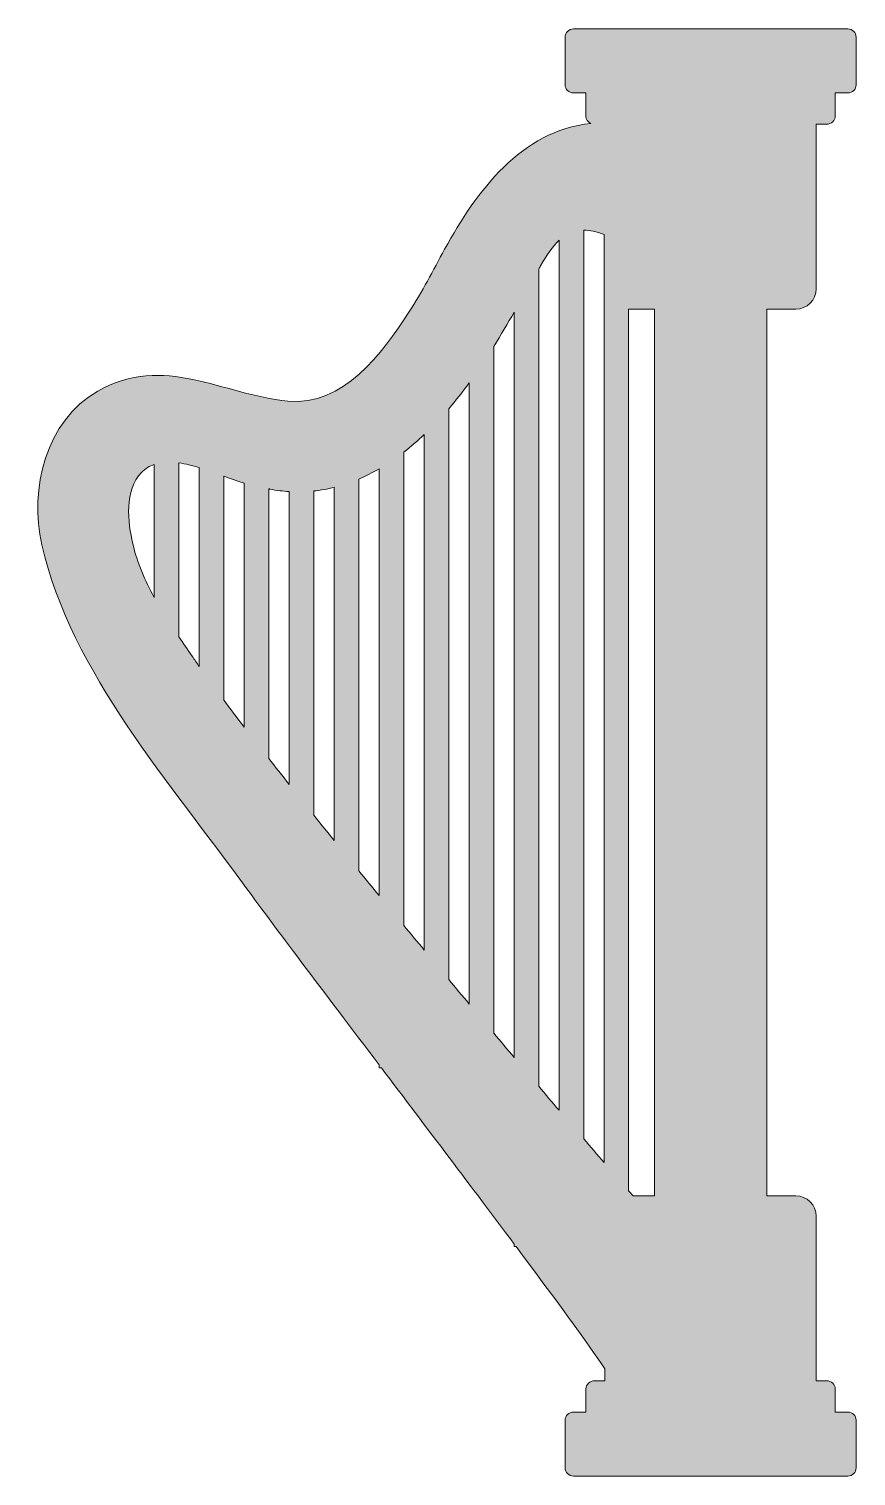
# Model space of a CAD drawing. Header units: inches. Extents: x -1 to 57, y 0 to 102.
import ezdxf

# ---------------------------------------------------------------- set-up
doc = ezdxf.new("R2010")
doc.units = ezdxf.units.IN
doc.header["$MEASUREMENT"] = 0
doc.layers.add('Layer 1', color=7, linetype='Continuous')

msp = doc.modelspace()

# ---------------------------------------------------------------- hatches: boundary and pattern name
at = {"layer": 'Layer 1', "true_color": 0xffffff}
h = msp.add_hatch(color=7, dxfattribs=at)
h.dxf.hatch_style = 2
edge = h.paths.add_edge_path()
edge.add_spline(control_points=[(23.98, 28.86), (23.98, 28.86), (23.98, 28.66), (23.98, 28.66), (23.98, 28.66), (24.13, 28.66), (24.13, 28.66), (27.25, 24.53), (30.59, 20.12), (33.46, 16.29), (33.46, 16.29), (33.46, 16.11), (33.46, 16.11), (33.46, 16.11), (33.59, 16.11), (33.59, 16.11), (36.32, 12.46), (38.6, 9.34), (39.83, 7.52), (39.83, 7.52), (39.83, 6.7), (39.83, 6.7), (39.83, 6.69), (39.83, 6.69), (39.83, 6.69), (39.83, 6.69), (39.11, 6.69), (39.11, 6.69), (38.77, 6.69), (38.49, 6.43), (38.49, 6.12), (38.49, 6.12), (38.49, 4.49), (38.49, 4.49), (38.49, 4.49), (37.61, 4.49), (37.61, 4.49), (37.29, 4.49), (37.03, 4.24), (37.03, 3.92), (37.03, 3.92), (37.03, 0.57), (37.03, 0.57), (37.03, 0.26), (37.29, 0), (37.61, 0), (37.61, 0), (56.89, 0), (56.89, 0), (57.2, 0), (57.46, 0.26), (57.46, 0.57), (57.46, 0.57), (57.46, 3.92), (57.46, 3.92), (57.46, 4.24), (57.2, 4.49), (56.89, 4.49), (56.89, 4.49), (56, 4.49), (56, 4.49), (56, 4.49), (56, 6.12), (56, 6.12), (56, 6.43), (55.72, 6.69), (55.38, 6.69), (55.38, 6.69), (54.66, 6.69), (54.66, 6.69), (54.66, 6.69), (54.66, 6.69), (54.66, 6.7), (54.66, 6.7), (54.66, 18.24), (54.66, 18.24), (54.66, 19.04), (54.01, 19.68), (53.22, 19.68), (53.22, 19.68), (51.19, 19.68), (51.19, 19.68), (51.19, 19.68), (51.19, 81.92), (51.19, 81.92), (51.19, 81.92), (53.22, 81.92), (53.22, 81.92), (54.01, 81.92), (54.66, 82.56), (54.66, 83.36), (54.66, 83.36), (54.66, 94.9), (54.66, 94.9), (54.66, 94.9), (54.66, 94.91), (54.66, 94.91), (54.66, 94.91), (55.38, 94.91), (55.38, 94.91), (55.72, 94.91), (56, 95.17), (56, 95.48), (56, 95.48), (56, 97.11), (56, 97.11), (56, 97.11), (56.89, 97.11), (56.89, 97.11), (57.2, 97.11), (57.46, 97.36), (57.46, 97.68), (57.46, 97.68), (57.46, 101.03), (57.46, 101.03), (57.46, 101.34), (57.2, 101.6), (56.89, 101.6), (56.89, 101.6), (37.61, 101.6), (37.61, 101.6), (37.29, 101.6), (37.03, 101.34), (37.03, 101.03), (37.03, 101.03), (37.03, 97.68), (37.03, 97.68), (37.03, 97.36), (37.29, 97.11), (37.61, 97.11), (37.61, 97.11), (38.49, 97.11), (38.49, 97.11), (38.49, 97.11), (38.49, 95.48), (38.49, 95.48), (38.49, 95.26), (38.64, 95.06), (38.84, 94.97), (33.94, 94.45), (30.84, 90.24), (28.57, 86.13), (27.76, 84.66), (27, 83.13), (26.07, 81.72), (24.18, 78.84), (21.47, 75.09), (17.57, 75.47), (12.91, 75.93), (8.88, 78.83), (4.22, 76.17), (0.58, 74.09), (-0.61, 69.31), (0.29, 65.37), (2.33, 56.45), (9.43, 48.49), (14.69, 41.23), (16.52, 38.71), (20.07, 34.02), (23.98, 28.86)], knot_values=[0, 0, 0, 0, 1, 1, 1, 2, 2, 2, 3, 3, 3, 4, 4, 4, 5, 5, 5, 6, 6, 6, 7, 7, 7, 8, 8, 8, 9, 9, 9, 10, 10, 10, 11, 11, 11, 12, 12, 12, 13, 13, 13, 14, 14, 14, 15, 15, 15, 16, 16, 16, 17, 17, 17, 18, 18, 18, 19, 19, 19, 20, 20, 20, 21, 21, 21, 22, 22, 22, 23, 23, 23, 24, 24, 24, 25, 25, 25, 26, 26, 26, 27, 27, 27, 28, 28, 28, 29, 29, 29, 30, 30, 30, 31, 31, 31, 32, 32, 32, 33, 33, 33, 34, 34, 34, 35, 35, 35, 36, 36, 36, 37, 37, 37, 38, 38, 38, 39, 39, 39, 40, 40, 40, 41, 41, 41, 42, 42, 42, 43, 43, 43, 44, 44, 44, 45, 45, 45, 46, 46, 46, 47, 47, 47, 48, 48, 48, 49, 49, 49, 50, 50, 50, 51, 51, 51, 52, 52, 52, 53, 53, 53, 53], degree=3, periodic=1)
edge = h.paths.add_edge_path()
edge.add_spline(control_points=[(41.49, 81.92), (41.49, 81.92), (43.3, 81.92), (43.3, 81.92), (43.3, 81.92), (43.3, 19.68), (43.3, 19.68), (43.3, 19.68), (41.8, 19.68), (41.8, 19.68), (41.7, 19.8), (41.6, 19.91), (41.49, 20.03), (41.49, 20.03), (41.49, 81.92), (41.49, 81.92)], knot_values=[0, 0, 0, 0, 1, 1, 1, 2, 2, 2, 3, 3, 3, 4, 4, 4, 5, 5, 5, 5], degree=3, periodic=1)
edge = h.paths.add_edge_path()
edge.add_spline(control_points=[(38.34, 87.48), (38.76, 87.48), (39.23, 87.37), (39.77, 87.16), (39.77, 87.16), (39.77, 22.01), (39.77, 22.01), (39.31, 22.55), (38.83, 23.11), (38.34, 23.68), (38.34, 23.68), (38.34, 87.48), (38.34, 87.48)], knot_values=[0, 0, 0, 0, 1, 1, 1, 2, 2, 2, 3, 3, 3, 4, 4, 4, 4], degree=3, periodic=1)
edge = h.paths.add_edge_path()
edge.add_spline(control_points=[(35.18, 84.74), (35.22, 84.81), (35.26, 84.89), (35.31, 84.96), (35.75, 85.74), (36.17, 86.34), (36.61, 86.77), (36.61, 86.77), (36.61, 25.68), (36.61, 25.68), (36.14, 26.23), (35.66, 26.8), (35.18, 27.37), (35.18, 27.37), (35.18, 84.74), (35.18, 84.74)], knot_values=[0, 0, 0, 0, 1, 1, 1, 2, 2, 2, 3, 3, 3, 4, 4, 4, 5, 5, 5, 5], degree=3, periodic=1)
edge = h.paths.add_edge_path()
edge.add_spline(control_points=[(32.02, 79.31), (32.52, 80.11), (33, 80.92), (33.46, 81.72), (33.46, 81.72), (33.46, 29.39), (33.46, 29.39), (32.98, 29.96), (32.5, 30.52), (32.02, 31.1), (32.02, 31.1), (32.02, 79.31), (32.02, 79.31)], knot_values=[0, 0, 0, 0, 1, 1, 1, 2, 2, 2, 3, 3, 3, 4, 4, 4, 4], degree=3, periodic=1)
edge = h.paths.add_edge_path()
edge.add_spline(control_points=[(28.86, 74.93), (29.36, 75.52), (29.84, 76.13), (30.3, 76.75), (30.3, 76.75), (30.3, 33.14), (30.3, 33.14), (29.82, 33.71), (29.34, 34.29), (28.86, 34.86), (28.86, 34.86), (28.86, 74.93), (28.86, 74.93)], knot_values=[0, 0, 0, 0, 1, 1, 1, 2, 2, 2, 3, 3, 3, 4, 4, 4, 4], degree=3, periodic=1)
edge = h.paths.add_edge_path()
edge.add_spline(control_points=[(25.7, 71.89), (26.2, 72.27), (26.68, 72.69), (27.14, 73.12), (27.14, 73.12), (27.14, 36.93), (27.14, 36.93), (26.66, 37.51), (26.18, 38.08), (25.7, 38.66), (25.7, 38.66), (25.7, 71.89), (25.7, 71.89)], knot_values=[0, 0, 0, 0, 1, 1, 1, 2, 2, 2, 3, 3, 3, 4, 4, 4, 4], degree=3, periodic=1)
edge = h.paths.add_edge_path()
edge.add_spline(control_points=[(22.54, 70), (23.03, 70.21), (23.51, 70.45), (23.98, 70.72), (23.98, 70.72), (23.98, 40.75), (23.98, 40.75), (23.49, 41.34), (23.02, 41.92), (22.54, 42.5), (22.54, 42.5), (22.54, 70), (22.54, 70)], knot_values=[0, 0, 0, 0, 1, 1, 1, 2, 2, 2, 3, 3, 3, 4, 4, 4, 4], degree=3, periodic=1)
edge = h.paths.add_edge_path()
edge.add_spline(control_points=[(19.38, 69.16), (19.87, 69.21), (20.35, 69.3), (20.82, 69.42), (20.82, 69.42), (20.82, 44.62), (20.82, 44.62), (20.33, 45.22), (19.85, 45.82), (19.38, 46.4), (19.38, 46.4), (19.38, 69.16), (19.38, 69.16)], knot_values=[0, 0, 0, 0, 1, 1, 1, 2, 2, 2, 3, 3, 3, 4, 4, 4, 4], degree=3, periodic=1)
edge = h.paths.add_edge_path()
edge.add_spline(control_points=[(16.22, 69.31), (16.25, 69.3), (16.28, 69.3), (16.31, 69.29), (16.77, 69.2), (17.22, 69.15), (17.66, 69.12), (17.66, 69.12), (17.66, 48.56), (17.66, 48.56), (17.17, 49.18), (16.69, 49.79), (16.22, 50.38), (16.22, 50.38), (16.22, 69.31), (16.22, 69.31)], knot_values=[0, 0, 0, 0, 1, 1, 1, 2, 2, 2, 3, 3, 3, 4, 4, 4, 5, 5, 5, 5], degree=3, periodic=1)
edge = h.paths.add_edge_path()
edge.add_spline(control_points=[(8.18, 61.69), (7.53, 62.87), (6.99, 64.11), (6.68, 65.45), (6.32, 66.97), (6.07, 69.22), (7.29, 70.46), (7.55, 70.73), (7.85, 70.91), (8.18, 71.03), (8.18, 71.03), (8.18, 61.69), (8.18, 61.69)], knot_values=[0, 0, 0, 0, 1, 1, 1, 2, 2, 2, 3, 3, 3, 4, 4, 4, 4], degree=3, periodic=1)
edge = h.paths.add_edge_path()
edge.add_spline(control_points=[(11.34, 56.84), (11.17, 57.09), (11, 57.33), (10.85, 57.56), (10.54, 58.01), (10.22, 58.47), (9.91, 58.93), (9.91, 58.93), (9.91, 71.13), (9.91, 71.13), (10.38, 71.07), (10.86, 70.95), (11.34, 70.8), (11.34, 70.8), (11.34, 56.84), (11.34, 56.84)], knot_values=[0, 0, 0, 0, 1, 1, 1, 2, 2, 2, 3, 3, 3, 4, 4, 4, 5, 5, 5, 5], degree=3, periodic=1)
edge = h.paths.add_edge_path()
edge.add_spline(control_points=[(14.5, 52.59), (13.99, 53.25), (13.51, 53.89), (13.06, 54.48), (13.06, 54.48), (13.06, 70.2), (13.06, 70.2), (13.47, 70.05), (13.85, 69.91), (14.19, 69.81), (14.29, 69.78), (14.4, 69.75), (14.5, 69.72), (14.5, 69.72), (14.5, 52.59), (14.5, 52.59)], knot_values=[0, 0, 0, 0, 1, 1, 1, 2, 2, 2, 3, 3, 3, 4, 4, 4, 5, 5, 5, 5], degree=3, periodic=1)

# ---------------------------------------------------------------- linework, layer by layer
at = {"layer": 'Layer 1', "lineweight": 0}
for points, knots in [([(23.98, 28.86), (23.98, 28.86), (23.98, 28.66), (23.98, 28.66), (23.98, 28.66), (24.13, 28.66), (24.13, 28.66), (27.25, 24.53), (30.59, 20.12), (33.46, 16.29), (33.46, 16.29), (33.46, 16.11), (33.46, 16.11), (33.46, 16.11), (33.59, 16.11), (33.59, 16.11), (36.32, 12.46), (38.6, 9.34), (39.83, 7.52), (39.83, 7.52), (39.83, 6.7), (39.83, 6.7), (39.83, 6.69), (39.83, 6.69), (39.83, 6.69), (39.83, 6.69), (39.11, 6.69), (39.11, 6.69), (38.77, 6.69), (38.49, 6.43), (38.49, 6.12), (38.49, 6.12), (38.49, 4.49), (38.49, 4.49), (38.49, 4.49), (37.61, 4.49), (37.61, 4.49), (37.29, 4.49), (37.03, 4.24), (37.03, 3.92), (37.03, 3.92), (37.03, 0.57), (37.03, 0.57), (37.03, 0.26), (37.29, 0), (37.61, 0), (37.61, 0), (56.89, 0), (56.89, 0), (57.2, 0), (57.46, 0.26), (57.46, 0.57), (57.46, 0.57), (57.46, 3.92), (57.46, 3.92), (57.46, 4.24), (57.2, 4.49), (56.89, 4.49), (56.89, 4.49), (56, 4.49), (56, 4.49), (56, 4.49), (56, 6.12), (56, 6.12), (56, 6.43), (55.72, 6.69), (55.38, 6.69), (55.38, 6.69), (54.66, 6.69), (54.66, 6.69), (54.66, 6.69), (54.66, 6.69), (54.66, 6.7), (54.66, 6.7), (54.66, 18.24), (54.66, 18.24), (54.66, 19.04), (54.01, 19.68), (53.22, 19.68), (53.22, 19.68), (51.19, 19.68), (51.19, 19.68), (51.19, 19.68), (51.19, 81.92), (51.19, 81.92), (51.19, 81.92), (53.22, 81.92), (53.22, 81.92), (54.01, 81.92), (54.66, 82.56), (54.66, 83.36), (54.66, 83.36), (54.66, 94.9), (54.66, 94.9), (54.66, 94.9), (54.66, 94.91), (54.66, 94.91), (54.66, 94.91), (55.38, 94.91), (55.38, 94.91), (55.72, 94.91), (56, 95.17), (56, 95.48), (56, 95.48), (56, 97.11), (56, 97.11), (56, 97.11), (56.89, 97.11), (56.89, 97.11), (57.2, 97.11), (57.46, 97.36), (57.46, 97.68), (57.46, 97.68), (57.46, 101.03), (57.46, 101.03), (57.46, 101.34), (57.2, 101.6), (56.89, 101.6), (56.89, 101.6), (37.61, 101.6), (37.61, 101.6), (37.29, 101.6), (37.03, 101.34), (37.03, 101.03), (37.03, 101.03), (37.03, 97.68), (37.03, 97.68), (37.03, 97.36), (37.29, 97.11), (37.61, 97.11), (37.61, 97.11), (38.49, 97.11), (38.49, 97.11), (38.49, 97.11), (38.49, 95.48), (38.49, 95.48), (38.49, 95.26), (38.64, 95.06), (38.84, 94.97), (33.94, 94.45), (30.84, 90.24), (28.57, 86.13), (27.76, 84.66), (27, 83.13), (26.07, 81.72), (24.18, 78.84), (21.47, 75.09), (17.57, 75.47), (12.91, 75.93), (8.88, 78.83), (4.22, 76.17), (0.58, 74.09), (-0.61, 69.31), (0.29, 65.37), (2.33, 56.45), (9.43, 48.49), (14.69, 41.23), (16.52, 38.71), (20.07, 34.02), (23.98, 28.86)], [0, 0, 0, 0, 1, 1, 1, 2, 2, 2, 3, 3, 3, 4, 4, 4, 5, 5, 5, 6, 6, 6, 7, 7, 7, 8, 8, 8, 9, 9, 9, 10, 10, 10, 11, 11, 11, 12, 12, 12, 13, 13, 13, 14, 14, 14, 15, 15, 15, 16, 16, 16, 17, 17, 17, 18, 18, 18, 19, 19, 19, 20, 20, 20, 21, 21, 21, 22, 22, 22, 23, 23, 23, 24, 24, 24, 25, 25, 25, 26, 26, 26, 27, 27, 27, 28, 28, 28, 29, 29, 29, 30, 30, 30, 31, 31, 31, 32, 32, 32, 33, 33, 33, 34, 34, 34, 35, 35, 35, 36, 36, 36, 37, 37, 37, 38, 38, 38, 39, 39, 39, 40, 40, 40, 41, 41, 41, 42, 42, 42, 43, 43, 43, 44, 44, 44, 45, 45, 45, 46, 46, 46, 47, 47, 47, 48, 48, 48, 49, 49, 49, 50, 50, 50, 51, 51, 51, 52, 52, 52, 53, 53, 53, 53]), ([(38.34, 87.48), (38.76, 87.48), (39.23, 87.37), (39.77, 87.16), (39.77, 87.16), (39.77, 22.01), (39.77, 22.01), (39.31, 22.55), (38.83, 23.11), (38.34, 23.68), (38.34, 23.68), (38.34, 87.48), (38.34, 87.48)], [0, 0, 0, 0, 1, 1, 1, 2, 2, 2, 3, 3, 3, 4, 4, 4, 4]), ([(35.18, 84.74), (35.22, 84.81), (35.26, 84.89), (35.31, 84.96), (35.75, 85.74), (36.17, 86.34), (36.61, 86.77), (36.61, 86.77), (36.61, 25.68), (36.61, 25.68), (36.14, 26.23), (35.66, 26.8), (35.18, 27.37), (35.18, 27.37), (35.18, 84.74), (35.18, 84.74)], [0, 0, 0, 0, 1, 1, 1, 2, 2, 2, 3, 3, 3, 4, 4, 4, 5, 5, 5, 5]), ([(32.02, 79.31), (32.52, 80.11), (33, 80.92), (33.46, 81.72), (33.46, 81.72), (33.46, 29.39), (33.46, 29.39), (32.98, 29.96), (32.5, 30.52), (32.02, 31.1), (32.02, 31.1), (32.02, 79.31), (32.02, 79.31)], [0, 0, 0, 0, 1, 1, 1, 2, 2, 2, 3, 3, 3, 4, 4, 4, 4]), ([(41.49, 81.92), (41.49, 81.92), (43.3, 81.92), (43.3, 81.92), (43.3, 81.92), (43.3, 19.68), (43.3, 19.68), (43.3, 19.68), (41.8, 19.68), (41.8, 19.68), (41.7, 19.8), (41.6, 19.91), (41.49, 20.03), (41.49, 20.03), (41.49, 81.92), (41.49, 81.92)], [0, 0, 0, 0, 1, 1, 1, 2, 2, 2, 3, 3, 3, 4, 4, 4, 5, 5, 5, 5]), ([(28.86, 74.93), (29.36, 75.52), (29.84, 76.13), (30.3, 76.75), (30.3, 76.75), (30.3, 33.14), (30.3, 33.14), (29.82, 33.71), (29.34, 34.29), (28.86, 34.86), (28.86, 34.86), (28.86, 74.93), (28.86, 74.93)], [0, 0, 0, 0, 1, 1, 1, 2, 2, 2, 3, 3, 3, 4, 4, 4, 4]), ([(25.7, 71.89), (26.2, 72.27), (26.68, 72.69), (27.14, 73.12), (27.14, 73.12), (27.14, 36.93), (27.14, 36.93), (26.66, 37.51), (26.18, 38.08), (25.7, 38.66), (25.7, 38.66), (25.7, 71.89), (25.7, 71.89)], [0, 0, 0, 0, 1, 1, 1, 2, 2, 2, 3, 3, 3, 4, 4, 4, 4]), ([(11.34, 56.84), (11.17, 57.09), (11, 57.33), (10.85, 57.56), (10.54, 58.01), (10.22, 58.47), (9.91, 58.93), (9.91, 58.93), (9.91, 71.13), (9.91, 71.13), (10.38, 71.07), (10.86, 70.95), (11.34, 70.8), (11.34, 70.8), (11.34, 56.84), (11.34, 56.84)], [0, 0, 0, 0, 1, 1, 1, 2, 2, 2, 3, 3, 3, 4, 4, 4, 5, 5, 5, 5]), ([(8.18, 61.69), (7.53, 62.87), (6.99, 64.11), (6.68, 65.45), (6.32, 66.97), (6.07, 69.22), (7.29, 70.46), (7.55, 70.73), (7.85, 70.91), (8.18, 71.03), (8.18, 71.03), (8.18, 61.69), (8.18, 61.69)], [0, 0, 0, 0, 1, 1, 1, 2, 2, 2, 3, 3, 3, 4, 4, 4, 4]), ([(14.5, 52.59), (13.99, 53.25), (13.51, 53.89), (13.06, 54.48), (13.06, 54.48), (13.06, 70.2), (13.06, 70.2), (13.47, 70.05), (13.85, 69.91), (14.19, 69.81), (14.29, 69.78), (14.4, 69.75), (14.5, 69.72), (14.5, 69.72), (14.5, 52.59), (14.5, 52.59)], [0, 0, 0, 0, 1, 1, 1, 2, 2, 2, 3, 3, 3, 4, 4, 4, 5, 5, 5, 5]), ([(22.54, 70), (23.03, 70.21), (23.51, 70.45), (23.98, 70.72), (23.98, 70.72), (23.98, 40.75), (23.98, 40.75), (23.49, 41.34), (23.02, 41.92), (22.54, 42.5), (22.54, 42.5), (22.54, 70), (22.54, 70)], [0, 0, 0, 0, 1, 1, 1, 2, 2, 2, 3, 3, 3, 4, 4, 4, 4]), ([(16.22, 69.31), (16.25, 69.3), (16.28, 69.3), (16.31, 69.29), (16.77, 69.2), (17.22, 69.15), (17.66, 69.12), (17.66, 69.12), (17.66, 48.56), (17.66, 48.56), (17.17, 49.18), (16.69, 49.79), (16.22, 50.38), (16.22, 50.38), (16.22, 69.31), (16.22, 69.31)], [0, 0, 0, 0, 1, 1, 1, 2, 2, 2, 3, 3, 3, 4, 4, 4, 5, 5, 5, 5]), ([(19.38, 69.16), (19.87, 69.21), (20.35, 69.3), (20.82, 69.42), (20.82, 69.42), (20.82, 44.62), (20.82, 44.62), (20.33, 45.22), (19.85, 45.82), (19.38, 46.4), (19.38, 46.4), (19.38, 69.16), (19.38, 69.16)], [0, 0, 0, 0, 1, 1, 1, 2, 2, 2, 3, 3, 3, 4, 4, 4, 4])]:
    msp.add_open_spline(points, degree=3, knots=knots, dxfattribs=at)

doc.saveas('drawing.dxf')
